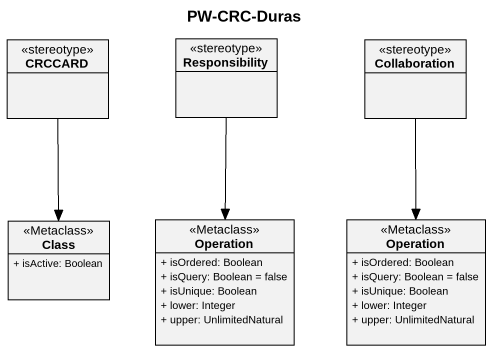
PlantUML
@startuml
title PW-CRC-Duras
hide circle
hide empty members
skinparam classAttributeIconSize 0
class CRCCARD <<stereotype>>
class Responsibility <<stereotype>>
class Collaboration <<stereotype>>
class "Class" as Class_ <<Metaclass>> {
  + isActive: Boolean
}
class Operation <<Metaclass>> {
  + isOrdered: Boolean
  + isQuery: Boolean = false
  + isUnique: Boolean
  + lower: Integer
  + upper: UnlimitedNatural
}
class "Operation" as Operation_2 <<Metaclass>> {
  + isOrdered: Boolean
  + isQuery: Boolean = false
  + isUnique: Boolean
  + lower: Integer
  + upper: UnlimitedNatural
}
CRCCARD --> Class_
Responsibility --> Operation
Collaboration --> Operation_2
@enduml
